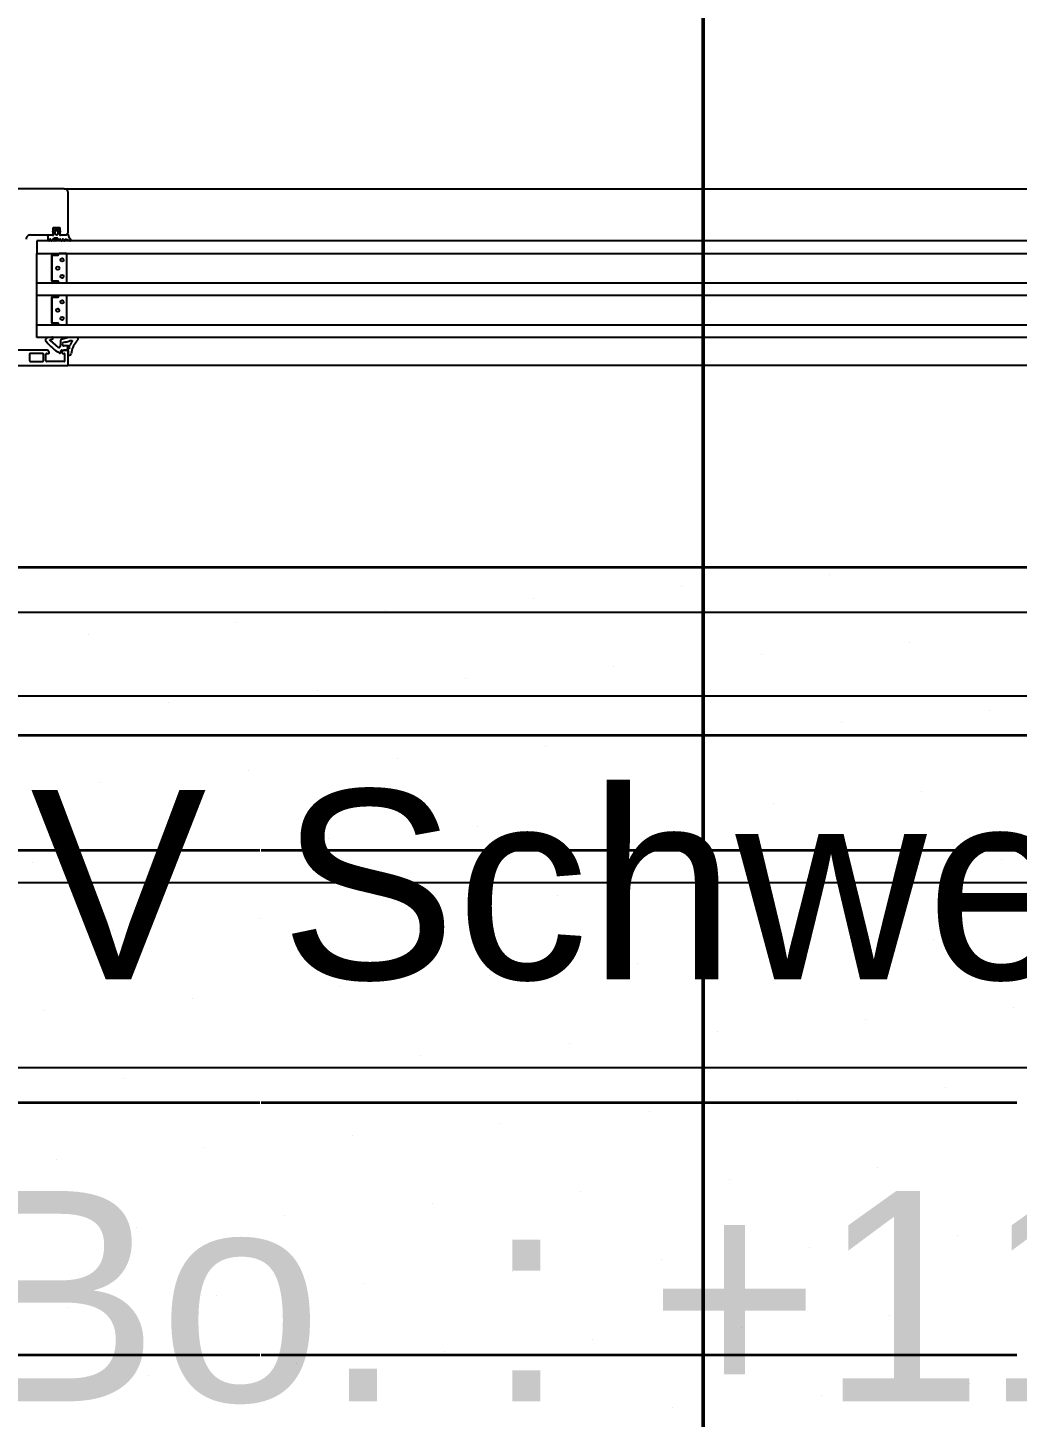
# Model space of a CAD drawing. Header units: centimetres. Extents: x 0.3 to 84.3, y 0.3 to 59.7.
# Drawn here: x 38.778 to 39.719, y 18.966 to 20.287 of the extents above; entities that cross this region are included whole.
import ezdxf

# ---------------------------------------------------------------- set-up
doc = ezdxf.new("R2010")
doc.units = ezdxf.units.CM
for name, pattern in [('AUSGEZOGEN', [0]), ('PHANTOM', [63.5, 31.75, -6.35, 6.35, -6.35, 6.35, -6.35]), ('PUNKT', [6.35, 0, -6.35]), ('STRICHPUNKT', [25.4, 12.7, -6.35, 0, -6.35]), ('VERDECKT', [9.525, 6.35, -3.175])]:
    doc.linetypes.add(name, pattern=pattern)
for name, color, linetype, lineweight in [('Ausbau Raeume', 7, 'AUSGEZOGEN', 35), ('Bodenplatte', 7, 'AUSGEZOGEN', 35), ('Decke', 7, 'AUSGEZOGEN', 35), ('Deckendaemmung', 7, 'AUSGEZOGEN', 25), ('Fenster', 7, 'AUSGEZOGEN', 35), ('Rolladen', 7, 'AUSGEZOGEN', 25), ('Schnittbegrenzung', 7, 'AUSGEZOGEN', 25), ('Text Koten', 7, 'AUSGEZOGEN', 50), ('Text Werkplan Ausfuehrung', 7, 'AUSGEZOGEN', 50), ('Wand Beton bewehrt', 7, 'AUSGEZOGEN', 35)]:
    doc.layers.add(name, color=color, linetype=linetype, lineweight=lineweight)
doc.styles.add('ARIAL', font='ARIAL.TTF')

msp = doc.modelspace()

# ---------------------------------------------------------------- linework, layer by layer
at = {"layer": 'Ausbau Raeume', "color": 254, "linetype": 'AUSGEZOGEN', "lineweight": 35}
for p, q in [((38.9982, 19.5046), (38.61, 19.5046)), ((39.7182, 19.5046), (38.9996, 19.5046)), ((38.9982, 19.2646), (38.61, 19.2646)), ((39.7182, 19.2646), (38.9996, 19.2646)), ((38.9982, 19.0246), (38.2796, 19.0246)), ((39.7182, 19.0246), (38.9996, 19.0246))]:
    msp.add_line(p, q, dxfattribs=at)
at = {"layer": 'Bodenplatte', "color": 92, "linetype": 'VERDECKT', "lineweight": 35, "true_color": 0x00c600}
msp.add_line((31.66, 19.774), (46.91, 19.774), dxfattribs=at)
at = {"layer": 'Decke', "color": 96, "linetype": 'PHANTOM', "lineweight": 35, "true_color": 0x006e00}
for p, q in [((31.66, 19.774), (46.91, 19.774)), ((46.75, 19.614), (31.66, 19.614))]:
    msp.add_line(p, q, dxfattribs=at)
at = {"layer": 'Deckendaemmung', "color": 211, "linetype": 'AUSGEZOGEN', "lineweight": 25, "true_color": 0xff70ff}
for p, q in [((39.5402, 19.7669), (39.5402, 19.7669)), ((39.3993, 19.7556), (39.3993, 19.7556)), ((39.2583, 19.7442), (39.2583, 19.7442)), ((39.1174, 19.7329), (39.1174, 19.7329)), ((38.9764, 19.7216), (38.9764, 19.7216)), ((38.8355, 19.7102), (38.8355, 19.7102)), ((39.6164, 19.7021), (39.6164, 19.7021)), ((39.4754, 19.6908), (39.4754, 19.6908)), ((39.3345, 19.6794), (39.3345, 19.6794)), ((39.1935, 19.6681), (39.1935, 19.6681)), ((39.0526, 19.6568), (39.0526, 19.6568)), ((38.9116, 19.6454), (38.9116, 19.6454)), ((39.6925, 19.6373), (39.6925, 19.6373)), ((39.5516, 19.626), (39.5516, 19.626)), ((39.5516, 19.626), (39.5516, 19.626)), ((39.4106, 19.6146), (39.4106, 19.6146)), ((39.2697, 19.6033), (39.2697, 19.6033)), ((39.1287, 19.592), (39.1287, 19.592)), ((38.8468, 19.5693), (38.8468, 19.5693)), ((38.8468, 19.5693), (38.8468, 19.5693)), ((38.9878, 19.5806), (38.9878, 19.5806)), ((39.6277, 19.5612), (39.6277, 19.5612)), ((39.4867, 19.5498), (39.4867, 19.5498)), ((39.3458, 19.5385), (39.3458, 19.5385)), ((39.0639, 19.5158), (39.0639, 19.5158)), ((39.2049, 19.5271), (39.2049, 19.5271)), ((38.923, 19.5045), (38.923, 19.5045)), ((38.782, 19.4931), (38.782, 19.4931)), ((39.7038, 19.4964), (39.7038, 19.4964)), ((39.5629, 19.485), (39.5629, 19.485)), ((39.4219, 19.4737), (39.4219, 19.4737)), ((39.1401, 19.451), (39.1401, 19.451)), ((39.281, 19.4623), (39.281, 19.4623)), ((38.9991, 19.4397), (38.9991, 19.4397)), ((38.8582, 19.4283), (38.8582, 19.4283)), ((39.639, 19.4202), (39.639, 19.4202)), ((39.3571, 19.3975), (39.3571, 19.3975)), ((39.4981, 19.4089), (39.4981, 19.4089)), ((39.2162, 19.3862), (39.2162, 19.3862)), ((39.0753, 19.3749), (39.0753, 19.3749)), ((38.9343, 19.3635), (38.9343, 19.3635)), ((38.7934, 19.3522), (38.7934, 19.3522)), ((39.5742, 19.3441), (39.5742, 19.3441)), ((39.7152, 19.3554), (39.7152, 19.3554)), ((39.4333, 19.3327), (39.4333, 19.3327)), ((39.2923, 19.3214), (39.2923, 19.3214)), ((39.1514, 19.3101), (39.1514, 19.3101)), ((39.0105, 19.2987), (39.0105, 19.2987)), ((38.8695, 19.2874), (38.8695, 19.2874)), ((39.6504, 19.2793), (39.6504, 19.2793)), ((39.5094, 19.2679), (39.5094, 19.2679)), ((39.5094, 19.2679), (39.5094, 19.2679)), ((39.3685, 19.2566), (39.3685, 19.2566)), ((39.2275, 19.2453), (39.2275, 19.2453)), ((39.0866, 19.2339), (39.0866, 19.2339)), ((38.9457, 19.2226), (38.9457, 19.2226)), ((38.8047, 19.2112), (38.8047, 19.2112)), ((38.8047, 19.2112), (38.8047, 19.2112)), ((39.5856, 19.2031), (39.5856, 19.2031)), ((39.4446, 19.1918), (39.4446, 19.1918)), ((39.3037, 19.1805), (39.3037, 19.1805)), ((39.1627, 19.1691), (39.1627, 19.1691)), ((38.8808, 19.1464), (38.8808, 19.1464)), ((39.0218, 19.1578), (39.0218, 19.1578)), ((39.6617, 19.1383), (39.6617, 19.1383)), ((39.5208, 19.127), (39.5208, 19.127)), ((39.3798, 19.1157), (39.3798, 19.1157)), ((39.0979, 19.093), (39.0979, 19.093)), ((39.2389, 19.1043), (39.2389, 19.1043)), ((38.957, 19.0816), (38.957, 19.0816)), ((38.816, 19.0703), (38.816, 19.0703)), ((39.5969, 19.0622), (39.5969, 19.0622)), ((39.456, 19.0509), (39.456, 19.0509)), ((39.1741, 19.0282), (39.1741, 19.0282)), ((39.315, 19.0395), (39.315, 19.0395)), ((39.0331, 19.0168), (39.0331, 19.0168)), ((38.8922, 19.0055), (38.8922, 19.0055)), ((39.6731, 18.9974), (39.6731, 18.9974)), ((39.3912, 18.9747), (39.3912, 18.9747)), ((39.5321, 18.9861), (39.5321, 18.9861))]:
    msp.add_line(p, q, dxfattribs=at)
at = {"layer": 'Fenster', "color": 7, "linetype": 'AUSGEZOGEN', "lineweight": 25}
for p, q in [((38.812, 20.134), (38.67, 20.134)), ((38.812, 20.134), (41.604, 20.134)), ((38.816, 20.092), (38.816, 20.13)), ((38.8018, 20.09), (38.8018, 20.097)), ((38.8018, 20.097), (38.808, 20.097)), ((38.808, 20.097), (38.808, 20.09)), ((38.78, 20.09), (38.8018, 20.09)), ((38.786, 20.0844), (38.786, 20.0724)), ((41.63, 20.0844), (38.786, 20.0844)), ((38.7969, 20.09), (38.8005, 20.09)), ((38.7969, 20.085), (38.7969, 20.0885)), ((38.7983, 20.0857), (38.7981, 20.0848)), ((38.7997, 20.0848), (38.7994, 20.0857)), ((38.8019, 20.0863), (38.8008, 20.0847)), ((38.8012, 20.0936), (38.8025, 20.0949)), ((38.802, 20.0931), (38.8017, 20.093)), ((38.8058, 20.0868), (38.8028, 20.0868)), ((38.8036, 20.0857), (38.8053, 20.0863)), ((38.8079, 20.0858), (38.8036, 20.0844)), ((38.8037, 20.0912), (38.8037, 20.0934)), ((38.8047, 20.0958), (38.8051, 20.0958)), ((38.8061, 20.0934), (38.8061, 20.0912)), ((38.8072, 20.0949), (38.8086, 20.0936)), ((38.8081, 20.093), (38.8078, 20.0931)), ((38.808, 20.09), (38.814, 20.09)), ((38.8089, 20.0848), (38.8087, 20.0857)), ((38.8093, 20.09), (38.8139, 20.09)), ((38.8103, 20.0857), (38.8101, 20.0848)), ((38.8117, 20.0848), (38.8114, 20.0857)), ((38.8129, 20.0853), (38.8128, 20.0848)), ((38.8175, 20.0844), (38.8139, 20.0856)), ((38.814, 20.09), (38.816, 20.092)), ((38.8144, 20.0903), (38.8148, 20.0908)), ((38.8159, 20.0905), (38.8159, 20.0903)), ((38.8159, 20.0903), (38.8159, 20.0901)), ((38.8159, 20.0899), (38.8168, 20.0873)), ((38.818, 20.0861), (38.8185, 20.0857)), ((38.786, 20.0444), (38.786, 20.0724)), ((38.786, 20.0724), (41.63, 20.0724)), ((38.8068, 20.0712), (38.8011, 20.0712)), ((38.8061, 20.0708), (38.8011, 20.0708)), ((38.8011, 20.0708), (38.8061, 20.0708)), ((38.8068, 20.0712), (38.8068, 20.0712)), ((38.8069, 20.0716), (38.8069, 20.0716)), ((38.8141, 20.0724), (38.8077, 20.0724)), ((38.8148, 20.0452), (38.8148, 20.0716)), ((38.8, 20.0701), (38.8, 20.0468)), ((38.8004, 20.0701), (38.8004, 20.0468)), ((38.8004, 20.0468), (38.8004, 20.0701)), ((38.786, 20.0324), (38.786, 20.0444)), ((38.786, 20.0444), (41.63, 20.0444)), ((38.8011, 20.046), (38.8061, 20.046)), ((38.8061, 20.046), (38.8011, 20.046)), ((38.8011, 20.0456), (38.8068, 20.0456)), ((38.8068, 20.0456), (38.8068, 20.0456)), ((38.8069, 20.0452), (38.8069, 20.0452)), ((38.8077, 20.0444), (38.8141, 20.0444)), ((38.786, 20.0044), (38.786, 20.0324)), ((41.63, 20.0324), (38.786, 20.0324)), ((38.8068, 20.0312), (38.8011, 20.0312)), ((38.8061, 20.0308), (38.8011, 20.0308)), ((38.8011, 20.0308), (38.8061, 20.0308)), ((38.8068, 20.0312), (38.8068, 20.0312)), ((38.8069, 20.0316), (38.8069, 20.0316)), ((38.8141, 20.0324), (38.8077, 20.0324)), ((38.8148, 20.0052), (38.8148, 20.0316)), ((38.8, 20.0301), (38.8, 20.0068)), ((38.8004, 20.0301), (38.8004, 20.0068)), ((38.8004, 20.0068), (38.8004, 20.0301)), ((38.786, 19.9924), (38.786, 20.0044)), ((38.786, 20.0044), (41.63, 20.0044)), ((38.8011, 20.006), (38.8061, 20.006)), ((38.8061, 20.006), (38.8011, 20.006)), ((38.8011, 20.0056), (38.8068, 20.0056)), ((38.8068, 20.0056), (38.8068, 20.0056)), ((38.8069, 20.0052), (38.8069, 20.0052)), ((38.8077, 20.0044), (38.8141, 20.0044)), ((41.63, 19.9924), (38.786, 19.9924)), ((38.8003, 19.9928), (38.7963, 19.9921)), ((38.814, 19.9919), (38.8096, 19.9907)), ((38.8245, 19.9924), (38.8164, 19.9924)), ((38.7958, 19.9804), (38.768, 19.9804)), ((38.7978, 19.9778), (38.7978, 19.9784)), ((38.7984, 19.99), (38.7985, 19.9902)), ((38.7985, 19.9898), (38.7984, 19.99)), ((38.7985, 19.9902), (38.7987, 19.9903)), ((38.7987, 19.9897), (38.7985, 19.9898)), ((38.7987, 19.9903), (38.7994, 19.9906)), ((38.7991, 19.9895), (38.7987, 19.9897)), ((38.8066, 19.9831), (38.7991, 19.9895)), ((38.7994, 19.9906), (38.8007, 19.9909)), ((38.8087, 19.9875), (38.8083, 19.9839)), ((38.8086, 19.978), (38.8094, 19.9801)), ((38.8087, 19.9883), (38.8087, 19.9875)), ((38.8098, 19.9804), (38.8153, 19.9804)), ((38.81, 19.9784), (38.81, 19.9778)), ((38.8107, 19.9875), (38.8103, 19.9868)), ((38.8103, 19.9868), (38.8105, 19.9852)), ((38.8105, 19.9852), (38.8108, 19.9846)), ((38.8126, 19.988), (38.8107, 19.9875)), ((38.8108, 19.9846), (38.811, 19.9845)), ((38.811, 19.9845), (38.8111, 19.9845)), ((38.8111, 19.9845), (38.8113, 19.9844)), ((38.8113, 19.9844), (38.8114, 19.9844)), ((38.8114, 19.9844), (38.8115, 19.9844)), ((38.8161, 19.9844), (38.8115, 19.9844)), ((38.8156, 19.9804), (38.812, 19.9804)), ((38.8126, 19.988), (38.8138, 19.9882)), ((38.8138, 19.9882), (38.8148, 19.9885)), ((38.8148, 19.9885), (38.8164, 19.989)), ((38.816, 19.9664), (38.816, 19.98)), ((38.816, 19.9797), (38.816, 19.976)), ((38.8164, 19.989), (38.8179, 19.9895)), ((38.8194, 19.9887), (38.8174, 19.985)), ((38.8179, 19.9895), (38.8188, 19.9897)), ((38.8188, 19.9897), (38.8196, 19.9897)), ((38.8198, 19.9893), (38.8194, 19.9887)), ((38.8196, 19.9897), (38.8198, 19.9893)), ((38.8249, 19.99), (38.8252, 19.9904)), ((38.726, 19.966), (38.8156, 19.966)), ((38.779, 19.9764), (38.779, 19.9706)), ((38.7914, 19.9774), (38.78, 19.9774)), ((38.78, 19.9696), (38.7914, 19.9696)), ((38.7924, 19.9706), (38.7924, 19.9764)), ((38.7948, 19.97), (38.7948, 19.977)), ((38.7952, 19.9774), (38.7974, 19.9774)), ((38.812, 19.9696), (38.7952, 19.9696)), ((38.8104, 19.9774), (38.812, 19.9774)), ((38.8124, 19.977), (38.8124, 19.97)), ((41.6004, 19.966), (38.8156, 19.966)), ((38.8164, 19.9756), (38.8172, 19.9756)), ((38.6856, 19.7314), (41.6004, 19.7314)), ((44.74, 19.6514), (38.61, 19.6514))]:
    msp.add_line(p, q, dxfattribs=at)
for centre, radius in [((38.806, 20.0584), 0.0016), ((38.8101, 20.0663), 0.0016), ((38.8101, 20.0506), 0.0016), ((38.806, 20.0184), 0.0016), ((38.8101, 20.0263), 0.0016), ((38.8101, 20.0106), 0.0016), ((38.8163, 19.9826), 0.000995)]:
    msp.add_circle(centre, radius, dxfattribs=at)
for centre, radius, start, end in [((38.812, 20.13), 0.004, 0.0001, 90.0001), ((38.78, 20.086), 0.004, 90.0001, 180.0001), ((38.7969, 20.0894), 0.0006, 90.0001, 246.4232), ((38.7965, 20.0885), 0.0004, 0.0001, 66.4232), ((38.7975, 20.085), 0.0006, 180.0001, 345.0001), ((38.7989, 20.0855), 0.0006, 15.0001, 165.0001), ((38.8002, 20.085), 0.0006, 195.0001, 330.0001), ((38.8005, 20.089), 0.001, 45.6223, 90.0001), ((38.8015, 20.0933), 0.0004, 135.0326, 300.0427), ((38.8015, 20.09), 0.0004, 225.6223, 2.7211), ((38.8099, 20.0904), 0.00802, 161.7764, 182.7211), ((38.8028, 20.0858), 0.001, 90.0001, 150.0001), ((38.8021, 20.093), 0.0002, 346.777, 120.0521), ((38.8047, 20.0928), 0.003, 90.0374, 135.0337), ((38.8035, 20.085), 0.000646, 88.0246, 273.4999), ((38.8049, 20.0934), 0.0012, 359.9616, 179.3444), ((38.8049, 20.0912), 0.0012, 180.2734, 359.6533), ((38.8051, 20.0928), 0.003, 44.9665, 89.9628), ((38.8058, 20.0853), 0.00112, 81.4792, 114.0977), ((38.8059, 20.0866), 0.00022, 270.1834, 121.5096), ((38.8077, 20.093), 0.0002, 59.9481, 193.2232), ((38.7999, 20.0904), 0.00802, 357.2798, 18.2238), ((38.8083, 20.09), 0.0004, 177.2656, 314.3779), ((38.8083, 20.0855), 0.000445, 15.4021, 150.3685), ((38.8083, 20.0933), 0.0004, 239.9574, 44.9676), ((38.8093, 20.089), 0.001, 90.0001, 134.3779), ((38.8095, 20.085), 0.0006, 195.0001, 345.0001), ((38.8109, 20.0855), 0.0006, 15.0001, 165.0001), ((38.8122, 20.085), 0.0006, 195.0001, 345.0001), ((38.8135, 20.0851), 0.0006, 48.5076, 165.0001), ((38.8139, 20.0906), 0.0006, 270.0001, 325.0001), ((38.8153, 20.0905), 0.0006, 0.0102, 145.0001), ((38.8179, 20.0901), 0.002, 180.0001, 187.1663), ((38.8185, 20.0877), 0.00169, 194.2987, 253.4108), ((38.8177, 20.0853), 0.000896, 251.6437, 31.3803), ((38.8011, 20.0701), 0.00114, 90.0001, 180.0001), ((38.8011, 20.0701), 0.00078, 90.0001, 180.0001), ((38.8011, 20.0701), 0.00078, 90.0001, 180.0001), ((38.8061, 20.0716), 0.00078, 270.0001, 0.0001), ((38.8061, 20.0716), 0.00078, 270.0001, 325.1363), ((38.8077, 20.0716), 0.00078, 90.0001, 180.0001), ((38.8141, 20.0716), 0.00078, 0.0001, 90.0001), ((38.8011, 20.0468), 0.00114, 180.0001, 270.0001), ((38.8011, 20.0468), 0.00078, 180.0001, 270.0001), ((38.8011, 20.0468), 0.00078, 180.0001, 270.0001), ((38.8061, 20.0452), 0.00078, 0.0001, 90.0001), ((38.8061, 20.0452), 0.00078, 34.8639, 90.0001), ((38.8077, 20.0452), 0.00078, 180.0001, 270.0001), ((38.8141, 20.0452), 0.00078, 270.0001, 0.0001), ((38.8011, 20.0301), 0.00114, 90.0001, 180.0001), ((38.8011, 20.0301), 0.00078, 90.0001, 180.0001), ((38.8011, 20.0301), 0.00078, 90.0001, 180.0001), ((38.8061, 20.0316), 0.00078, 270.0001, 0.0001), ((38.8061, 20.0316), 0.00078, 270.0001, 325.1363), ((38.8077, 20.0316), 0.00078, 90.0001, 180.0001), ((38.8141, 20.0316), 0.00078, 0.0001, 90.0001), ((38.8011, 20.0068), 0.00114, 180.0001, 270.0001), ((38.8011, 20.0068), 0.00078, 180.0001, 270.0001), ((38.8011, 20.0068), 0.00078, 180.0001, 270.0001), ((38.8061, 20.0052), 0.00078, 0.0001, 90.0001), ((38.8061, 20.0052), 0.00078, 34.8639, 90.0001), ((38.8077, 20.0052), 0.00078, 180.0001, 270.0001), ((38.8141, 20.0052), 0.00078, 270.0001, 0.0001), ((38.7964, 19.9901), 0.002, 93.0117, 229.8574), ((38.8005, 19.9919), 0.001, 281.3671, 101.367), ((38.8164, 19.9864), 0.006, 90.0002, 112.8656), ((38.8245, 19.9914), 0.001, 340.9743, 90.0001), ((38.8224, 19.9921), 0.00324, 328.3669, 340.9743), ((38.8281, 20.0141), 0.0417, 217.7952, 240.7688), ((38.7958, 19.9784), 0.002, 0.0001, 90.0001), ((38.8072, 19.9841), 0.00115, 239.8698, 347.5333), ((38.8081, 19.9782), 0.0006, 237.4772, 340.0001), ((38.81, 19.9892), 0.00154, 105.808, 215.7805), ((38.8098, 19.98), 0.0004, 90.0001, 160.0001), ((38.812, 19.9784), 0.002, 90.0001, 180.0001), ((38.8153, 19.9797), 0.000662, 0.0001, 90.0001), ((38.8156, 19.98), 0.0004, 0.0001, 90.0001), ((38.8162, 19.986), 0.00158, 268.8452, 320.3865), ((38.8434, 19.9731), 0.025, 142.0488, 171.1541), ((38.8175, 19.9945), 0.00864, 315.6166, 328.3669), ((38.78, 19.9764), 0.001, 90, 180), ((38.78, 19.9706), 0.001, 180.0001, 270.0001), ((38.7914, 19.9764), 0.001, 0.0002, 90.0002), ((38.7914, 19.9706), 0.001, 270.0001, 0.0001), ((38.7952, 19.977), 0.0004, 90.0001, 180.0001), ((38.7952, 19.97), 0.0004, 180.0001, 270.0001), ((38.7974, 19.9778), 0.0004, 270.0001, 0.0001), ((38.8104, 19.9778), 0.0004, 180.0001, 270.0001), ((38.812, 19.977), 0.0004, 0.0001, 90.0001), ((38.812, 19.97), 0.0004, 270.0001, 0.0001), ((38.8156, 19.9664), 0.0004, 270.0001, 0.0001), ((38.8164, 19.976), 0.0004, 180.0001, 270.0001), ((38.8172, 19.9772), 0.0016, 270.0001, 349.6173)]:
    msp.add_arc(centre, radius, start, end, dxfattribs=at)
at = {"layer": 'Rolladen', "color": 7, "linetype": 'PHANTOM', "lineweight": 25}
for p, q in [((44.74, 19.474), (38.6094, 19.474)), ((44.74, 19.298), (38.61, 19.298))]:
    msp.add_line(p, q, dxfattribs=at)
at = {"layer": 'Schnittbegrenzung', "color": 14, "linetype": 'STRICHPUNKT', "lineweight": 50, "true_color": 0xb20000}
msp.add_line((39.42, 22.214), (39.42, 1.034), dxfattribs=at)
at = {"layer": 'Wand Beton bewehrt', "color": 180, "linetype": 'PUNKT', "lineweight": 25}
for p, q in [((44.97, 19.914), (38.38, 19.914)), ((38.61, 19.774), (44.74, 19.774))]:
    msp.add_line(p, q, dxfattribs=at)

# ---------------------------------------------------------------- texts
at = {"layer": 'Text Koten', "color": 7, "linetype": 'AUSGEZOGEN', "lineweight": 35, "insert": (38.095, 18.978), "char_height": 0.2, "width": 0.1, "attachment_point": 7, "style": 'ARIAL'}
msp.add_mtext('ok\\~r.\\~Bo.\\~:\\~+11.43', dxfattribs=at)
at = {"layer": 'Text Werkplan Ausfuehrung', "color": 240, "linetype": 'AUSGEZOGEN', "lineweight": 35, "insert": (38.71, 19.3797), "char_height": 0.18, "width": 0.09, "attachment_point": 7, "style": 'ARIAL'}
msp.add_mtext('IV\\~Schwelle', dxfattribs=at)

doc.saveas('drawing.dxf')
